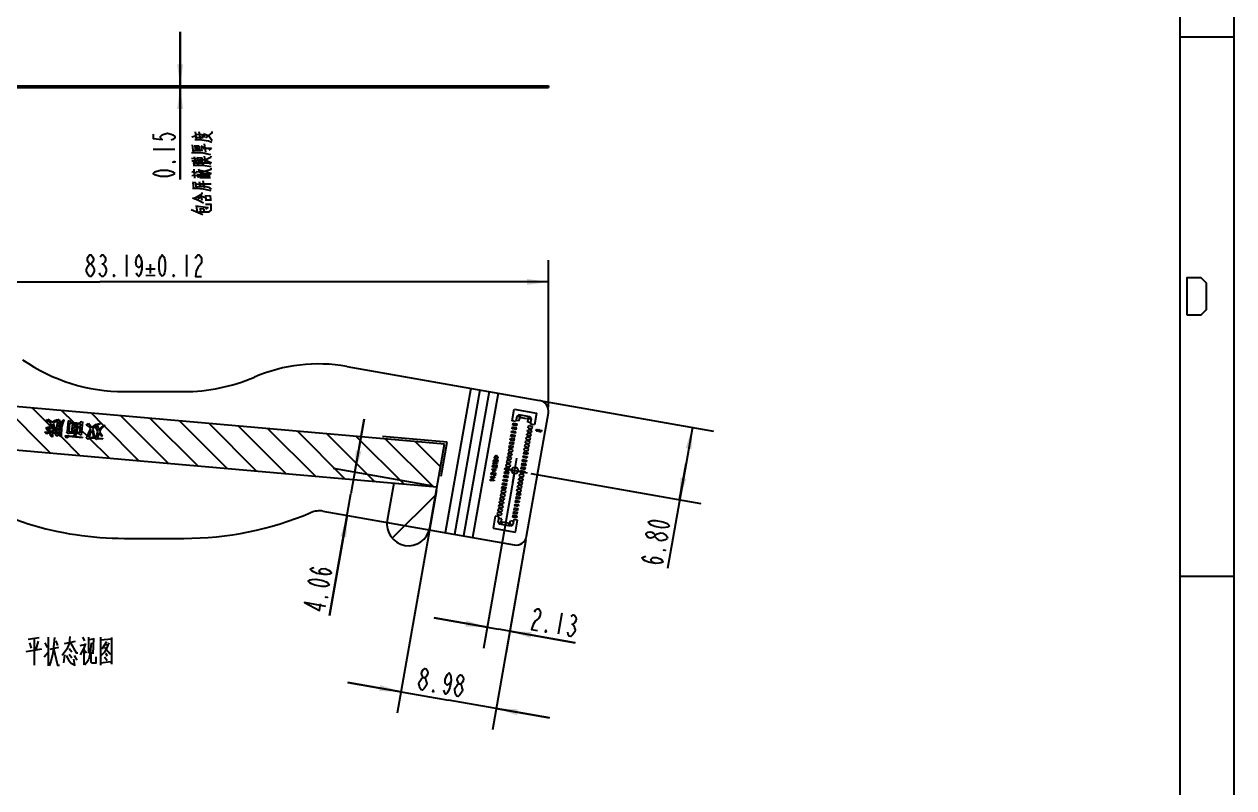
# Model space of a CAD drawing. Header units: millimetres. Extents: x 0 to 210, y 0 to 297.
# Drawn here: x 97.9 to 210, y 78.9 to 149.7 of the extents above; entities that cross this region are included whole.
import ezdxf

# ---------------------------------------------------------------- set-up
doc = ezdxf.new("R2010")
doc.units = ezdxf.units.MM
doc.header["$LTSCALE"] = 19.36
doc.layers.get('0').update_dxf_attribs({"linetype": 'CONTINUOUS'})
doc.layers.add('00_COSMETICS', color=7, linetype='CONTINUOUS')
doc.styles.get("Standard").update_dxf_attribs({"font": 'SIMPLEX.SHX', "width": 0.56})
doc.dimstyles.new('DIMSTYLE_2', dxfattribs={"dimtxt": 2, "dimasz": 2, "dimexe": 2, "dimexo": 0.35, "dimgap": 0.5, "dimtad": 1, "dimzin": 0, "dimdsep": 46, "dimtxsty": 'STANDARD', "dimblk": '_FILLED', "dimblk1": '_FILLED', "dimblk2": '_FILLED', "dimcen": 0.09, "dimazin": 0, "dimtp": 0.01, "dimtm": 0.01, "dimtfac": 1, "dimtofl": 0, "dimtmove": 0, "dimatfit": 3, "dimldrblk": '_FILLED', "dimfxl": 1, "dimtolj": 1, "dimtzin": 0, "dimarcsym": 0})
doc.dimstyles.new('DIMSTYLE_3', dxfattribs={"dimtxt": 2, "dimasz": 2, "dimexe": 2, "dimexo": 0.35, "dimgap": 0.5, "dimtad": 1, "dimzin": 0, "dimdsep": 46, "dimtxsty": 'STANDARD', "dimblk": '_FILLED', "dimblk1": '_FILLED', "dimblk2": '_FILLED', "dimcen": 0.09, "dimazin": 0, "dimtol": 1, "dimtp": 0.12, "dimtm": 0.12, "dimtfac": 1, "dimtofl": 0, "dimtmove": 0, "dimatfit": 3, "dimldrblk": '_FILLED', "dimfxl": 1, "dimtolj": 1, "dimtzin": 0, "dimarcsym": 0})

# ---------------------------------------------------------------- blocks, each defined once
blk = doc.blocks.new('_FILLED')
at = {"color": 0, "linetype": 'BYBLOCK'}
blk.add_solid([(0, 0), (-1, 0.14), (-1, -0.14)], dxfattribs=at)
blk = doc.blocks.new('*D1')
at = {"color": 2}
for p, q in [((112.34, 143.96), (112.34, 148.96)), ((112.34, 148.96), (112.34, 143.88)), ((107.53, 143.96), (114.34, 143.96)), ((107.53, 143.81), (114.34, 143.81)), ((112.34, 135.29), (112.34, 143.88)), ((112.34, 143.81), (112.34, 135.29))]:
    blk.add_line(p, q, dxfattribs=at)
at = {"color": 2, "xscale": 2, "yscale": 2, "zscale": 2}
for p, rotation in [((112.34, 143.96), 270), ((112.34, 143.81), 90)]:
    blk.add_blockref('_FILLED', p, dxfattribs=dict(at, rotation=rotation))
blk = doc.blocks.new('*D5')
at = {"color": 2}
for p, q in [((63.29, 120.59), (63.29, 127.79)), ((146.48, 114.17), (146.48, 127.79)), ((63.29, 125.79), (104.89, 125.79)), ((146.48, 125.79), (104.89, 125.79))]:
    blk.add_line(p, q, dxfattribs=at)
at = {"color": 2, "xscale": 2, "yscale": 2, "zscale": 2, "rotation": 180}
blk.add_blockref('_FILLED', (63.29, 125.79), dxfattribs=at)
at = {"color": 2, "xscale": 2, "yscale": 2, "zscale": 2}
blk.add_blockref('_FILLED', (146.48, 125.79), dxfattribs=at)
blk = doc.blocks.new('*D11')
at = {"color": 2}
for p, q in [((146, 114.74), (161.79, 111.96)), ((159.82, 112.31), (159.23, 108.96)), ((159.23, 108.96), (157.51, 99.22)), ((158.63, 105.61), (159.23, 108.96)), ((144.84, 108.04), (160.6, 105.26))]:
    blk.add_line(p, q, dxfattribs=at)
at = {"color": 2, "xscale": 2, "yscale": 2, "zscale": 2}
for p, rotation in [((159.82, 112.31), 80), ((158.63, 105.61), 260)]:
    blk.add_blockref('_FILLED', p, dxfattribs=dict(at, rotation=rotation))
blk = doc.blocks.new('*D12')
at = {"color": 2}
for p, q in [((143.3, 107.96), (140.45, 91.81)), ((144.39, 101.88), (142.55, 91.44)), ((140.8, 93.78), (135.88, 94.65)), ((135.88, 94.65), (141.85, 93.6)), ((148.95, 92.34), (141.85, 93.6)), ((142.9, 93.41), (148.95, 92.34))]:
    blk.add_line(p, q, dxfattribs=at)
at = {"color": 2, "xscale": 2, "yscale": 2, "zscale": 2}
for p, rotation in [((140.8, 93.78), 350), ((142.9, 93.41), 170)]:
    blk.add_blockref('_FILLED', p, dxfattribs=dict(at, rotation=rotation))
blk = doc.blocks.new('*D21')
at = {"color": 6}
for p, q in [((136.09, 106.45), (132.45, 85.83)), ((144.39, 101.88), (141.29, 84.28)), ((132.8, 87.8), (127.87, 88.67)), ((127.87, 88.67), (137.22, 87.02)), ((146.56, 85.38), (137.22, 87.02)), ((141.64, 86.25), (146.56, 85.38))]:
    blk.add_line(p, q, dxfattribs=at)
at = {"color": 6, "xscale": 2, "yscale": 2, "zscale": 2}
for p, rotation in [((132.8, 87.8), 350), ((141.64, 86.25), 170)]:
    blk.add_blockref('_FILLED', p, dxfattribs=dict(at, rotation=rotation))
blk = doc.blocks.new('*D23')
at = {"color": 6}
for p, q in [((129.4, 113.06), (128.17, 106.14)), ((128.53, 108.14), (129.4, 113.06)), ((135.8, 106.86), (126.56, 108.49)), ((126.19, 94.87), (128.17, 106.14)), ((127.82, 104.14), (126.19, 94.87))]:
    blk.add_line(p, q, dxfattribs=at)
at = {"color": 6, "xscale": 2, "yscale": 2, "zscale": 2}
for p, rotation in [((128.53, 108.14), 260), ((127.82, 104.14), 80)]:
    blk.add_blockref('_FILLED', p, dxfattribs=dict(at, rotation=rotation))

msp = doc.modelspace()

# ---------------------------------------------------------------- linework, layer by layer
at = {"color": 2}
for p, q in [((210, 297), (210, 0)), ((205, 148.5), (210, 148.5)), ((113.438, 139.237), (113.761, 139.317)), ((113.858, 138.997), (113.761, 139.691)), ((114.374, 139.424), (113.858, 139.451)), ((113.858, 139.184), (114.471, 139.184)), ((114.213, 139.024), (114.116, 139.691)), ((114.438, 139.184), (114.374, 139.451)), ((114.632, 139.131), (114.567, 139.477)), ((114.987, 139.317), (115.309, 138.891)), ((109.842, 138.091), (111.842, 138.091)), ((113.567, 137.797), (113.471, 138.491)), ((114.116, 138.357), (113.632, 138.384)), ((113.632, 137.957), (114.245, 137.957)), ((113.696, 138.384), (113.761, 137.957)), ((113.987, 137.957), (113.922, 138.277)), ((114.18, 137.957), (114.116, 138.384)), ((114.6, 138.171), (114.277, 138.384)), ((114.374, 137.904), (114.309, 138.357)), ((114.729, 137.824), (114.6, 138.571)), ((115.245, 138.197), (114.987, 138.011)), ((113.406, 137.264), (113.922, 137.211)), ((113.438, 137.024), (113.89, 137.024)), ((113.632, 136.624), (113.6, 136.811)), ((113.761, 136.891), (113.664, 137.371)), ((113.922, 137.317), (114.342, 137.291)), ((114.019, 136.971), (113.955, 137.317)), ((113.955, 136.971), (114.471, 136.971)), ((114.213, 136.971), (114.18, 137.211)), ((114.406, 136.971), (114.342, 137.317)), ((114.696, 136.837), (114.6, 137.451)), ((114.696, 137.131), (115.18, 137.344)), ((115.213, 137.344), (115.213, 137.451)), ((113.438, 136.011), (113.858, 135.904)), ((113.438, 135.664), (113.858, 135.691)), ((113.696, 135.397), (113.632, 136.251)), ((113.922, 135.771), (114.213, 135.691)), ((114.051, 136.624), (114.019, 136.757)), ((114.148, 135.984), (114.084, 136.224)), ((114.342, 135.477), (114.245, 135.824)), ((114.471, 136.624), (114.438, 136.757)), ((114.438, 135.691), (114.825, 135.744)), ((113.761, 134.971), (113.471, 134.997)), ((113.6, 134.491), (113.535, 134.971)), ((113.858, 134.491), (113.761, 135.024)), ((113.858, 135.637), (115.116, 135.637)), ((113.858, 134.891), (114.18, 134.837)), ((113.89, 134.597), (114.148, 134.677)), ((114.18, 135.557), (113.955, 135.451)), ((114.245, 134.517), (114.148, 135.077)), ((114.18, 135.477), (115.148, 135.477)), ((114.18, 134.891), (115.213, 134.891)), ((114.89, 135.531), (114.471, 135.557)), ((114.6, 134.464), (114.471, 135.157)), ((113.632, 133.531), (114.374, 133.957)), ((113.987, 133.504), (114.213, 133.637)), ((114.245, 133.771), (114.696, 133.611)), ((114.374, 133.344), (114.277, 133.744)), ((114.374, 133.957), (114.374, 134.064)), ((114.632, 133.797), (115.116, 133.771)), ((114.761, 133.397), (114.729, 133.797)), ((115.18, 133.397), (115.148, 133.797)), ((113.374, 132.491), (114.438, 132.037)), ((113.955, 132.251), (113.858, 132.837)), ((114.535, 132.544), (114.148, 132.571)), ((114.245, 132.277), (114.213, 132.544)), ((114.6, 132.277), (114.535, 132.571)), ((114.664, 133.397), (115.245, 133.397)), ((107.38, 128.292), (107.38, 126.292)), ((112.916, 128.292), (112.916, 126.292)), ((103.67, 126.792), (103.67, 126.958)), ((105.07, 127.458), (105.21, 127.458)), ((100.329, 109.929), (95.929, 114.33)), ((100.268, 112.479), (98.656, 114.091)), ((102.493, 112.743), (101.384, 113.852)), ((105.25, 112.475), (104.112, 113.614)), ((111.239, 108.975), (106.839, 113.375)), ((100.608, 112.139), (100.382, 112.365)), ((102.736, 112.5), (102.559, 112.677)), ((103.043, 112.193), (102.848, 112.388)), ((108.512, 109.213), (105.284, 112.441)), ((113.967, 108.736), (109.567, 113.136)), ((116.695, 108.497), (112.294, 112.898)), ((119.422, 108.259), (115.022, 112.659)), ((122.15, 108.02), (117.75, 112.42)), ((124.878, 107.782), (120.477, 112.182)), ((100.894, 111.853), (100.715, 112.032)), ((101.126, 111.622), (101.033, 111.714)), ((103.056, 109.691), (101.242, 111.506)), ((103.754, 111.482), (103.21, 112.026)), ((105.784, 109.452), (103.92, 111.317)), ((127.605, 107.543), (123.205, 111.943)), ((130.333, 107.304), (125.933, 111.705)), ((133.061, 107.066), (128.66, 111.466)), ((135.788, 106.827), (131.388, 111.227)), ((136.47, 108.634), (134.116, 110.989)), ((132, 102.022), (136.012, 106.033)), ((205, 98.5), (210, 98.5)), ((147.725, 95.098), (147.378, 93.128)), ((148.614, 94.095), (148.752, 94.07)), ((98.249, 92.672), (99.289, 92.817)), ((98.369, 92.333), (98.529, 91.849)), ((98.809, 92.72), (98.809, 90.253)), ((99.009, 91.753), (99.209, 92.478)), ((99.809, 92.333), (100.009, 91.898)), ((100.129, 90.204), (100.129, 92.866)), ((100.289, 91.753), (101.089, 91.946)), ((100.809, 92.527), (100.969, 92.091)), ((101.609, 92.285), (102.649, 92.478)), ((103.089, 92.091), (103.489, 92.188)), ((103.289, 92.866), (103.489, 92.527)), ((103.849, 92.866), (103.849, 91.366)), ((104.329, 92.672), (103.849, 92.624)), ((104.289, 91.317), (104.329, 92.769)), ((104.969, 92.866), (104.969, 90.253)), ((106.009, 92.672), (104.969, 92.575)), ((105.529, 92.43), (105.089, 91.753)), ((105.369, 92.14), (105.689, 92.188)), ((106.009, 90.349), (106.009, 92.817)), ((99.489, 91.753), (98.049, 91.511)), ((99.729, 91.027), (100.129, 91.511)), ((101.609, 91.22), (101.529, 90.495)), ((102.049, 91.801), (102.289, 91.511)), ((102.049, 91.269), (102.289, 90.93)), ((102.529, 91.172), (102.769, 90.736)), ((103.409, 91.849), (103.409, 90.301)), ((103.409, 91.704), (103.649, 91.414)), ((105.009, 91.172), (105.369, 91.511)), ((105.329, 91.027), (105.569, 90.688)), ((105.409, 91.366), (105.569, 91.124)), ((104.969, 90.495), (105.929, 90.591)), ((106.009, 90.446), (105.929, 90.591))]:
    msp.add_line(p, q, dxfattribs=at)
at = {"color": 7}
for p, q in [((205, 292), (205, 5)), ((63.294, 143.958), (146.485, 143.958)), ((63.294, 143.808), (146.485, 143.808)), ((146.485, 143.808), (146.485, 143.958)), ((127.789, 117.955), (145.658, 114.804)), ((107.178, 115.62), (112.678, 115.62)), ((144.455, 102.222), (146.47, 113.645)), ((125.574, 104.535), (143.297, 101.41)), ((107.178, 102.02), (112.678, 102.02))]:
    msp.add_line(p, q, dxfattribs=at)
at = {"color": 9}
for p, q in [((107.178, 143.958), (107.178, 143.808)), ((112.678, 143.958), (112.678, 143.808)), ((124.447, 143.958), (124.447, 143.808)), ((125.574, 143.958), (125.574, 143.808)), ((136.918, 143.958), (136.918, 143.808)), ((137.755, 143.958), (137.755, 143.808)), ((138.61, 143.958), (138.61, 143.808)), ((139.446, 143.958), (139.446, 143.808)), ((143.297, 143.958), (143.297, 143.808)), ((144.455, 143.958), (144.455, 143.808)), ((146.47, 143.958), (146.47, 143.808)), ((139.28, 115.929), (136.918, 102.535)), ((140.116, 115.781), (137.755, 102.388)), ((140.971, 115.63), (138.61, 102.237)), ((141.808, 115.483), (139.446, 102.089))]:
    msp.add_line(p, q, dxfattribs=at)
at = {"color": 4}
for p, q in [((136.843, 110.75), (74.354, 116.217)), ((74.354, 112.202), (136.146, 106.796)), ((99.926, 112.907), (99.932, 112.967)), ((100.044, 112.867), (99.926, 112.907)), ((99.929, 112.241), (99.961, 112.268)), ((99.953, 112.178), (99.929, 112.241)), ((99.932, 112.967), (100.057, 113.017)), ((100.006, 112.083), (99.953, 112.178)), ((99.961, 112.268), (99.997, 112.326)), ((99.997, 112.326), (100.057, 112.321)), ((100.249, 112.788), (100.044, 112.867)), ((100.057, 112.321), (100.054, 112.291)), ((100.054, 112.291), (100.161, 112.13)), ((100.057, 113.017), (100.092, 113.074)), ((100.092, 113.074), (100.434, 112.832)), ((100.136, 112.192), (100.142, 112.253)), ((100.281, 112.119), (100.136, 112.192)), ((100.142, 112.253), (100.177, 112.31)), ((100.161, 112.13), (100.328, 111.964)), ((100.177, 112.31), (100.285, 112.512)), ((100.391, 112.685), (100.249, 112.788)), ((100.36, 112.324), (100.281, 112.119)), ((100.285, 112.512), (100.391, 112.685)), ((100.504, 112.584), (100.36, 112.324)), ((100.434, 112.832), (100.489, 112.767)), ((100.489, 112.767), (100.715, 112.929)), ((100.578, 112.396), (100.504, 112.584)), ((100.514, 112.008), (100.617, 112.15)), ((100.702, 112.779), (100.572, 112.669)), ((100.572, 112.669), (100.668, 112.388)), ((100.617, 112.15), (100.578, 112.396)), ((100.797, 112.135), (100.593, 111.88)), ((100.668, 112.388), (100.682, 112.205)), ((100.682, 112.205), (100.906, 112.337)), ((101.054, 112.99), (100.702, 112.779)), ((100.715, 112.929), (100.873, 113.006)), ((100.931, 112.274), (100.797, 112.135)), ((100.873, 113.006), (101.056, 113.02)), ((100.878, 111.673), (100.931, 112.274)), ((100.906, 112.337), (100.936, 112.334)), ((100.936, 112.334), (100.981, 112.845)), ((100.981, 112.845), (101.051, 112.96)), ((101.051, 112.96), (101.147, 113.012)), ((101.086, 113.018), (101.054, 112.99)), ((101.056, 113.02), (101.086, 113.018)), ((101.06, 112.021), (101.083, 112.291)), ((101.083, 112.291), (101.234, 112.278)), ((101.128, 112.802), (101.089, 112.351)), ((101.089, 112.351), (101.239, 112.338)), ((101.338, 112.784), (101.128, 112.802)), ((101.147, 113.012), (101.169, 112.92)), ((101.169, 112.92), (101.223, 112.854)), ((101.234, 112.278), (101.21, 112.008)), ((101.223, 112.854), (101.311, 112.816)), ((101.239, 112.338), (101.293, 112.606)), ((101.293, 112.606), (101.374, 112.841)), ((101.311, 112.816), (101.338, 112.784)), ((101.359, 112.328), (101.313, 111.454)), ((101.453, 112.713), (101.359, 112.328)), ((101.374, 112.841), (101.54, 113.008)), ((101.567, 112.976), (101.453, 112.713)), ((101.54, 113.008), (101.57, 113.006)), ((101.57, 113.006), (101.567, 112.976)), ((101.898, 111.917), (101.985, 112.909)), ((101.985, 112.909), (102.108, 112.928)), ((102.046, 111.874), (102.12, 112.715)), ((102.108, 112.928), (102.135, 112.896)), ((102.12, 112.715), (102.36, 112.694)), ((102.135, 112.896), (102.125, 112.775)), ((102.125, 112.775), (103.086, 112.691)), ((102.36, 112.694), (102.286, 111.853)), ((102.463, 112.14), (102.481, 112.351)), ((102.703, 112.119), (102.463, 112.14)), ((102.481, 112.351), (102.722, 112.33)), ((102.489, 112.441), (102.51, 112.681)), ((102.729, 112.42), (102.489, 112.441)), ((102.51, 112.681), (102.75, 112.66)), ((102.722, 112.33), (102.703, 112.119)), ((102.75, 112.66), (102.729, 112.42)), ((102.797, 111.808), (102.871, 112.65)), ((102.871, 112.65), (103.081, 112.631)), ((103.081, 112.631), (103.007, 111.79)), ((103.086, 112.691), (103.097, 112.811)), ((103.097, 112.811), (103.252, 112.858)), ((103.28, 112.826), (103.172, 111.594)), ((103.252, 112.858), (103.28, 112.826)), ((103.649, 112.551), (103.652, 112.581)), ((103.792, 112.448), (103.649, 112.551)), ((103.652, 112.581), (103.745, 112.603)), ((103.745, 112.603), (103.807, 112.628)), ((103.961, 112.312), (103.792, 112.448)), ((103.807, 112.628), (103.843, 112.686)), ((103.843, 112.686), (104.142, 112.296)), ((104.071, 112.181), (103.961, 112.312)), ((103.965, 112.009), (104.071, 112.181)), ((104.142, 112.296), (104.528, 112.565)), ((104.385, 112.305), (104.219, 112.138)), ((104.219, 112.138), (104.318, 111.887)), ((104.581, 112.47), (104.385, 112.305)), ((104.528, 112.565), (104.869, 112.656)), ((104.562, 112.259), (104.57, 112.35)), ((104.584, 112.167), (104.562, 112.259)), ((104.57, 112.35), (104.638, 112.434)), ((104.894, 112.594), (104.581, 112.47)), ((104.713, 111.913), (104.584, 112.167)), ((104.638, 112.434), (104.698, 112.429)), ((104.698, 112.429), (104.723, 112.366)), ((104.723, 112.366), (104.767, 112.181)), ((104.767, 112.181), (104.814, 112.025)), ((104.814, 112.025), (105.018, 112.28)), ((104.869, 112.656), (104.897, 112.624)), ((104.897, 112.624), (104.894, 112.594)), ((105.108, 112.272), (104.937, 112.045)), ((105.018, 112.28), (105.312, 112.527)), ((105.34, 112.494), (105.108, 112.272)), ((105.312, 112.527), (105.342, 112.524)), ((105.342, 112.524), (105.34, 112.494)), ((99.804, 111.858), (99.837, 111.886)), ((99.969, 111.662), (99.804, 111.858)), ((99.837, 111.886), (100.828, 111.799)), ((100.069, 111.775), (99.969, 111.662)), ((100.148, 111.98), (100.006, 112.083)), ((100.37, 111.748), (100.069, 111.775)), ((100.353, 111.901), (100.148, 111.98)), ((100.269, 111.636), (100.302, 111.663)), ((100.321, 111.541), (100.269, 111.636)), ((100.302, 111.663), (100.37, 111.748)), ((100.376, 111.475), (100.321, 111.541)), ((100.328, 111.964), (100.386, 111.928)), ((100.383, 111.898), (100.353, 111.901)), ((100.494, 111.435), (100.376, 111.475)), ((100.386, 111.928), (100.383, 111.898)), ((100.43, 111.743), (100.457, 111.71)), ((100.851, 111.706), (100.43, 111.743)), ((100.448, 111.953), (100.451, 111.983)), ((100.563, 111.883), (100.448, 111.953)), ((100.451, 111.983), (100.514, 112.008)), ((100.457, 111.71), (100.502, 111.525)), ((100.524, 111.432), (100.494, 111.435)), ((100.502, 111.525), (100.526, 111.462)), ((100.526, 111.462), (100.524, 111.432)), ((100.593, 111.88), (100.563, 111.883)), ((100.81, 111.589), (100.813, 111.619)), ((100.922, 111.488), (100.81, 111.589)), ((100.813, 111.619), (100.878, 111.673)), ((100.828, 111.799), (100.851, 111.706)), ((100.952, 111.485), (100.922, 111.488)), ((101.02, 111.57), (100.952, 111.485)), ((101.171, 111.557), (101.02, 111.57)), ((101.026, 111.63), (101.052, 111.931)), ((101.176, 111.617), (101.026, 111.63)), ((101.052, 111.931), (101.202, 111.918)), ((101.21, 112.008), (101.06, 112.021)), ((101.313, 111.454), (101.171, 111.557)), ((101.202, 111.918), (101.176, 111.617)), ((101.818, 111.349), (101.684, 111.542)), ((101.684, 111.542), (102.435, 111.477)), ((101.848, 111.346), (101.818, 111.349)), ((101.83, 111.832), (101.833, 111.862)), ((101.97, 111.699), (101.83, 111.832)), ((101.833, 111.862), (101.898, 111.917)), ((101.979, 111.456), (101.848, 111.346)), ((102, 111.696), (101.97, 111.699)), ((103.301, 111.34), (101.979, 111.456)), ((102.068, 111.781), (102, 111.696)), ((102.286, 111.853), (102.046, 111.874)), ((102.609, 111.734), (102.068, 111.781)), ((102.435, 111.477), (102.609, 111.734)), ((102.437, 111.84), (102.455, 112.05)), ((102.677, 111.819), (102.437, 111.84)), ((102.455, 112.05), (102.695, 112.029)), ((102.699, 111.726), (102.615, 111.461)), ((102.615, 111.461), (103.246, 111.406)), ((102.695, 112.029), (102.677, 111.819)), ((102.969, 111.702), (102.699, 111.726)), ((103.007, 111.79), (102.797, 111.808)), ((103.172, 111.594), (102.969, 111.702)), ((103.246, 111.406), (103.301, 111.34)), ((103.664, 111.339), (103.667, 111.369)), ((103.804, 111.206), (103.664, 111.339)), ((103.667, 111.369), (103.732, 111.424)), ((103.732, 111.424), (103.851, 111.746)), ((103.834, 111.203), (103.804, 111.206)), ((103.905, 111.318), (103.834, 111.203)), ((103.851, 111.746), (103.965, 112.009)), ((104.445, 111.271), (103.905, 111.318)), ((103.91, 111.378), (103.994, 111.643)), ((104.3, 111.344), (103.91, 111.378)), ((103.994, 111.643), (104.072, 111.848)), ((104.072, 111.848), (104.148, 112.023)), ((104.148, 112.023), (104.247, 111.772)), ((104.247, 111.772), (104.286, 111.527)), ((104.286, 111.527), (104.3, 111.344)), ((104.318, 111.887), (104.354, 111.612)), ((104.354, 111.612), (104.36, 111.339)), ((104.36, 111.339), (104.421, 111.333)), ((104.421, 111.333), (104.445, 111.271)), ((104.448, 111.301), (104.451, 111.331)), ((104.558, 111.17), (104.448, 111.301)), ((104.451, 111.331), (104.513, 111.355)), ((104.513, 111.355), (104.635, 111.708)), ((104.588, 111.167), (104.558, 111.17)), ((104.656, 111.252), (104.588, 111.167)), ((104.635, 111.708), (104.713, 111.913)), ((105.166, 111.207), (104.656, 111.252)), ((104.823, 111.782), (104.661, 111.312)), ((104.661, 111.312), (105.142, 111.27)), ((105.067, 111.458), (104.823, 111.782)), ((104.937, 112.045), (104.864, 111.9)), ((104.864, 111.9), (105.023, 111.644)), ((105.023, 111.644), (105.1, 111.486)), ((105.097, 111.456), (105.067, 111.458)), ((105.1, 111.486), (105.097, 111.456)), ((105.142, 111.27), (105.166, 111.207)), ((137.078, 110.93), (131.101, 111.453)), ((135.475, 102.991), (136.843, 110.75)), ((136.523, 107.779), (137.078, 110.93)), ((132.146, 107.146), (131.536, 103.686))]:
    msp.add_line(p, q, dxfattribs=at)
at = {"color": 2}
for points in [[(109.842, 139.491), (109.842, 139.071), (110.675, 139.001), (110.508, 139.141), (110.508, 139.281), (110.675, 139.421), (110.842, 139.491), (111.175, 139.561), (111.508, 139.491), (111.675, 139.421), (111.842, 139.281), (111.842, 139.141), (111.675, 139.001), (111.508, 138.931)], [(114.987, 139.317), (114.793, 139.397), (114.503, 139.504)], [(114.729, 139.131), (115.309, 139.611), (115.309, 139.717)], [(113.696, 138.997), (114.342, 138.971), (114.955, 138.864), (115.277, 138.731)], [(114.471, 138.144), (114.664, 138.197), (115.245, 138.197)], [(111.842, 136.971), (111.842, 136.901), (111.675, 136.901), (111.842, 136.971)], [(113.406, 137.797), (114.438, 137.744), (115.148, 137.611)], [(113.535, 136.811), (115.18, 136.811), (115.051, 136.677)], [(114.374, 137.131), (114.632, 137.104), (115.245, 136.811)], [(111.842, 135.851), (111.675, 135.711), (111.508, 135.641), (111.175, 135.571), (110.508, 135.571), (110.175, 135.641), (110.008, 135.711), (109.842, 135.851), (110.008, 135.991), (110.175, 136.061), (110.508, 136.131), (111.175, 136.131), (111.508, 136.061), (111.675, 135.991), (111.842, 135.851)], [(113.535, 136.624), (114.438, 136.624), (115.213, 136.491)], [(113.825, 136.011), (114.148, 135.984), (114.535, 135.877)], [(114.116, 136.144), (114.632, 136.037), (115.245, 135.851)], [(114.18, 135.824), (115.148, 135.797), (115.051, 135.717)], [(114.309, 135.957), (115.213, 136.251), (115.213, 136.331)], [(114.213, 134.677), (114.6, 134.651), (114.955, 134.571), (115.213, 134.384)], [(113.471, 134.491), (113.858, 134.491), (114.471, 134.411), (115.18, 134.251)], [(113.471, 133.584), (113.987, 133.397), (114.503, 133.131)], [(113.793, 132.837), (114.922, 132.677), (114.696, 132.544)], [(114.084, 132.277), (115.019, 132.277), (115.213, 132.437), (115.213, 132.971), (114.696, 132.971)], [(103.95, 127.458), (103.81, 127.625), (103.74, 127.792), (103.74, 127.958), (103.81, 128.125), (103.95, 128.292), (104.09, 128.292), (104.23, 128.125), (104.3, 127.958), (104.3, 127.792), (104.23, 127.625), (104.09, 127.458)], [(104.93, 128.125), (105.07, 128.292), (105.21, 128.292), (105.35, 128.125), (105.42, 127.958), (105.42, 127.792), (105.35, 127.625), (105.21, 127.458), (105.35, 127.292)], [(108.78, 127.625), (108.71, 127.292), (108.5, 127.125), (108.29, 127.292), (108.22, 127.625), (108.29, 127.958), (108.36, 128.125), (108.5, 128.292), (108.64, 128.125), (108.71, 127.958), (108.78, 127.625), (108.78, 126.958), (108.71, 126.625), (108.64, 126.458), (108.5, 126.292), (108.36, 126.458), (108.29, 126.625)], [(110.676, 126.292), (110.536, 126.458), (110.466, 126.625), (110.396, 126.958), (110.396, 127.625), (110.466, 127.958), (110.536, 128.125), (110.676, 128.292), (110.816, 128.125), (110.886, 127.958), (110.956, 127.625), (110.956, 126.958), (110.886, 126.625), (110.816, 126.458), (110.676, 126.292)], [(113.756, 127.958), (113.826, 128.125), (113.966, 128.292), (114.106, 128.292), (114.246, 128.125), (114.316, 127.958), (114.316, 127.625), (114.246, 127.458), (113.966, 127.125)], [(103.67, 126.958), (103.81, 127.292), (103.95, 127.458), (104.09, 127.458), (104.23, 127.292)], [(103.95, 126.292), (103.81, 126.458), (103.67, 126.792)], [(104.37, 126.792), (104.23, 126.458), (104.09, 126.292), (103.95, 126.292)], [(104.23, 127.292), (104.37, 126.958), (104.37, 126.792)], [(105.49, 126.792), (105.35, 126.458), (105.21, 126.292), (105.07, 126.292), (104.93, 126.458), (104.86, 126.625)], [(105.35, 127.292), (105.49, 126.958), (105.49, 126.792)], [(113.966, 127.125), (113.826, 126.792), (113.756, 126.292), (114.316, 126.292)], [(106.26, 126.292), (106.19, 126.292), (106.19, 126.458), (106.26, 126.292)], [(111.796, 126.292), (111.726, 126.292), (111.726, 126.458), (111.796, 126.292)], [(205.679, 122.695), (205.679, 126.195), (206.929, 126.195), (207.429, 125.695), (207.429, 123.195), (206.929, 122.695), (205.679, 122.695)], [(157.696, 103.165), (157.507, 103.056), (157.331, 103.016), (156.991, 103.005), (156.334, 103.121), (156.018, 103.248), (155.866, 103.346), (155.726, 103.513), (155.915, 103.622), (156.091, 103.662), (156.431, 103.673), (157.088, 103.557), (157.404, 103.43), (157.556, 103.332), (157.696, 103.165)], [(156.34, 102.196), (156.152, 102.087), (155.975, 102.047), (155.811, 102.076), (155.659, 102.174), (155.519, 102.341), (155.544, 102.479), (155.732, 102.588), (155.908, 102.628), (156.073, 102.599), (156.225, 102.501), (156.364, 102.334)], [(156.48, 102.029), (156.34, 102.196), (156.364, 102.334), (156.553, 102.443)], [(156.948, 101.804), (156.784, 101.833), (156.48, 102.029)], [(156.553, 102.443), (156.905, 102.523), (157.07, 102.494), (157.374, 102.298)], [(157.374, 102.298), (157.513, 102.131), (157.489, 101.993)], [(157.489, 101.993), (157.301, 101.884), (156.948, 101.804)], [(157.307, 100.959), (157.295, 100.89), (157.13, 100.919), (157.307, 100.959)], [(156.407, 99.696), (156.091, 99.823), (155.963, 100.059), (156.164, 100.237), (156.504, 100.248), (156.82, 100.121), (156.972, 100.023), (157.112, 99.856), (156.924, 99.747), (156.747, 99.707), (156.407, 99.696), (155.751, 99.812), (155.434, 99.939), (155.282, 100.037), (155.143, 100.204), (155.331, 100.313), (155.507, 100.353)], [(145.185, 95.207), (145.283, 95.359), (145.45, 95.499), (145.588, 95.475), (145.697, 95.286), (145.737, 95.11), (145.679, 94.782), (145.581, 94.63), (145.247, 94.35)], [(145.247, 94.35), (145.052, 94.046), (144.896, 93.566), (145.447, 93.468)], [(148.592, 94.776), (148.759, 94.915), (148.897, 94.891), (149.006, 94.703), (149.046, 94.526), (149.017, 94.362), (148.919, 94.21), (148.752, 94.07), (148.861, 93.882), (148.901, 93.706), (148.941, 93.529), (148.912, 93.365)], [(146.275, 93.323), (146.206, 93.335), (146.235, 93.499), (146.275, 93.323)], [(148.912, 93.365), (148.716, 93.061), (148.55, 92.921), (148.412, 92.946), (148.303, 93.134), (148.263, 93.311)], [(100.689, 92.817), (100.529, 91.366), (100.369, 90.591), (100.209, 90.204)], [(102.129, 92.914), (102.049, 92.285), (101.849, 91.753), (101.409, 91.172)], [(102.169, 92.333), (102.689, 91.414), (102.849, 91.414)], [(103.569, 92.285), (103.409, 91.849), (103.089, 91.22)], [(104.089, 92.333), (104.009, 91.414), (103.889, 90.833)], [(105.329, 91.946), (105.849, 91.317), (105.969, 91.366)], [(105.369, 91.511), (105.529, 91.753), (105.769, 92.333)], [(100.609, 91.849), (100.969, 90.253), (101.169, 90.253)], [(101.769, 91.172), (102.009, 90.688), (102.249, 90.446), (102.569, 90.253), (102.489, 90.833)], [(103.489, 90.301), (103.689, 90.543), (103.889, 90.833)], [(104.529, 91.027), (104.529, 90.446), (104.209, 90.446), (104.089, 90.543), (104.089, 91.511)]]:
    msp.add_lwpolyline(points, dxfattribs=at)
at = {"color": 6}
for points in [[(125.67, 98.658), (125.354, 98.785), (125.227, 99.021), (125.427, 99.199), (125.768, 99.21), (126.084, 99.083), (126.236, 98.985), (126.376, 98.818), (126.187, 98.709), (126.011, 98.669), (125.67, 98.658), (125.014, 98.774), (124.698, 98.901), (124.546, 98.999), (124.406, 99.166), (124.594, 99.275), (124.771, 99.315)], [(126.181, 97.715), (125.993, 97.606), (125.816, 97.566), (125.476, 97.555), (124.819, 97.671), (124.503, 97.798), (124.351, 97.896), (124.212, 98.063), (124.4, 98.172), (124.576, 98.212), (124.917, 98.223), (125.573, 98.107), (125.889, 97.98), (126.041, 97.882), (126.181, 97.715)], [(125.987, 96.612), (125.975, 96.543), (125.81, 96.572), (125.987, 96.612)], [(125.829, 95.716), (123.859, 96.064), (125.251, 95.32), (125.361, 95.941)], [(134.868, 89.131), (134.759, 89.32), (134.719, 89.496), (134.748, 89.66), (134.846, 89.812), (135.013, 89.952), (135.15, 89.928), (135.259, 89.739), (135.299, 89.563), (135.27, 89.399), (135.173, 89.247), (135.006, 89.107)], [(134.665, 87.982), (134.556, 88.171), (134.516, 88.347), (134.476, 88.523), (134.505, 88.688), (134.701, 88.992)], [(134.701, 88.992), (134.868, 89.131), (135.006, 89.107), (135.115, 88.919), (135.155, 88.742), (135.195, 88.566), (135.166, 88.402)], [(137.447, 88.846), (137.321, 88.53), (137.085, 88.402), (136.907, 88.603), (136.896, 88.943), (137.023, 89.259), (137.121, 89.411), (137.287, 89.551), (137.396, 89.362), (137.436, 89.186), (137.447, 88.846), (137.332, 88.189), (137.205, 87.873), (137.107, 87.721), (136.94, 87.581), (136.831, 87.77), (136.791, 87.946)], [(138.177, 88.548), (138.068, 88.736), (138.028, 88.913), (138.057, 89.077), (138.155, 89.229), (138.321, 89.369), (138.459, 89.344), (138.568, 89.156), (138.608, 88.98), (138.579, 88.815), (138.481, 88.663), (138.315, 88.524)], [(135.166, 88.402), (134.97, 88.098), (134.803, 87.958), (134.665, 87.982)], [(135.837, 87.776), (135.768, 87.788), (135.797, 87.952), (135.837, 87.776)], [(137.974, 87.399), (137.865, 87.587), (137.825, 87.764), (137.785, 87.94), (137.814, 88.104), (138.01, 88.408)], [(138.279, 87.514), (138.112, 87.375), (137.974, 87.399)], [(138.01, 88.408), (138.177, 88.548), (138.315, 88.524), (138.424, 88.335), (138.464, 88.159), (138.504, 87.983), (138.475, 87.818), (138.279, 87.514)]]:
    msp.add_lwpolyline(points, dxfattribs=at)
at = {"color": 7}
for centre, radius, start, end in [((107.178, 132.22), 16.6, 235.36868, 270), ((125.167, 103.084), 15.1, 80, 113.20171), ((112.678, 132.22), 16.6, 270, 293.20171), ((145.485, 113.819), 1, 350, 80), ((107.178, 132.22), 30.2, 235.64703, 270), ((112.678, 132.22), 30.2, 270, 292.93552), ((125.227, 102.566), 2, 80, 112.93552), ((143.471, 102.395), 1, 260, 350)]:
    msp.add_arc(centre, radius, start, end, dxfattribs=at)
at = {"color": 4}
msp.add_arc((133.506, 103.338), 2, 170, 350, dxfattribs=at)
at = {"color": 2}
for points in [[(109.663, 127.068), (110.041, 127.068), (109.131, 126.905)], [(109.499, 127.068), (109.663, 127.068), (109.131, 126.905)], [(109.499, 127.068), (109.131, 126.905), (109.131, 127.068)], [(109.499, 126.905), (109.131, 126.905), (110.041, 127.068)], [(109.663, 127.446), (109.499, 127.068), (109.499, 127.446)], [(109.499, 127.068), (109.663, 127.446), (109.663, 127.068)], [(109.663, 126.905), (109.499, 126.905), (110.041, 127.068)], [(109.663, 126.905), (109.499, 126.537), (109.499, 126.905)], [(109.499, 126.537), (109.663, 126.905), (109.663, 126.537)], [(109.663, 126.905), (110.041, 127.068), (110.041, 126.905)], [(110.041, 126.445), (109.131, 126.292), (109.131, 126.445)], [(109.131, 126.292), (110.041, 126.445), (110.041, 126.292)]]:
    msp.add_solid(points, dxfattribs=at)
at = {"layer": '00_COSMETICS', "color": 2}
for p, q in [((143.104, 112.898), (143.298, 114.001)), ((143.298, 114.001), (145.367, 113.637)), ((143.55, 113.328), (143.463, 112.835)), ((143.741, 113.456), (143.55, 113.328)), ((143.757, 113.291), (143.55, 113.328)), ((144.765, 113.276), (143.741, 113.456)), ((143.814, 113.21), (143.757, 113.291)), ((143.876, 113.301), (143.898, 113.429)), ((143.957, 113.185), (143.876, 113.301)), ((144.607, 113.304), (144.585, 113.176)), ((144.899, 113.09), (144.765, 113.276)), ((145.367, 113.637), (145.172, 112.534)), ((143.463, 112.835), (143.104, 112.898)), ((143.127, 112.163), (143.158, 112.341)), ((143.491, 112.099), (143.127, 112.163)), ((143.158, 112.341), (143.522, 112.276)), ((143.187, 112.508), (143.219, 112.685)), ((143.552, 112.444), (143.187, 112.508)), ((143.219, 112.685), (143.583, 112.621)), ((143.489, 112.983), (143.765, 112.934)), ((143.491, 112.099), (143.522, 112.276)), ((143.552, 112.444), (143.583, 112.621)), ((143.765, 112.934), (143.814, 113.21)), ((144.469, 113.094), (143.957, 113.185)), ((144.585, 113.176), (144.469, 113.094)), ((144.563, 112.794), (144.612, 113.069)), ((144.839, 112.745), (144.563, 112.794)), ((144.596, 112.26), (144.627, 112.437)), ((144.596, 112.26), (144.96, 112.195)), ((144.612, 113.069), (144.693, 113.126)), ((144.991, 112.373), (144.627, 112.437)), ((144.693, 113.126), (144.899, 113.09)), ((144.813, 112.597), (144.899, 113.09)), ((145.172, 112.534), (144.813, 112.597)), ((144.96, 112.195), (144.991, 112.373)), ((145.354, 111.96), (145.385, 112.134)), ((145.407, 112.131), (145.381, 111.986)), ((145.385, 112.134), (145.407, 112.131)), ((145.427, 111.947), (145.458, 112.122)), ((145.458, 112.122), (145.49, 112.116)), ((145.49, 112.116), (145.554, 111.948)), ((142.944, 111.129), (142.976, 111.307)), ((143.309, 111.065), (142.944, 111.129)), ((142.976, 111.307), (143.34, 111.242)), ((143.005, 111.474), (143.036, 111.651)), ((143.369, 111.41), (143.005, 111.474)), ((143.036, 111.651), (143.401, 111.587)), ((143.066, 111.819), (143.097, 111.996)), ((143.43, 111.754), (143.066, 111.819)), ((143.097, 111.996), (143.462, 111.932)), ((143.309, 111.065), (143.34, 111.242)), ((143.369, 111.41), (143.401, 111.587)), ((143.43, 111.754), (143.462, 111.932)), ((144.353, 110.881), (144.384, 111.058)), ((144.748, 110.994), (144.384, 111.058)), ((144.413, 111.226), (144.445, 111.403)), ((144.413, 111.226), (144.778, 111.161)), ((144.809, 111.339), (144.445, 111.403)), ((144.474, 111.57), (144.505, 111.748)), ((144.474, 111.57), (144.839, 111.506)), ((144.87, 111.683), (144.505, 111.748)), ((144.535, 111.915), (144.566, 112.092)), ((144.535, 111.915), (144.899, 111.851)), ((144.931, 112.028), (144.566, 112.092)), ((144.717, 110.817), (144.748, 110.994)), ((144.778, 111.161), (144.809, 111.339)), ((144.839, 111.506), (144.87, 111.683)), ((144.899, 111.851), (144.931, 112.028)), ((145.376, 111.956), (145.354, 111.96)), ((145.402, 111.978), (145.376, 111.956)), ((145.381, 111.986), (145.408, 112.008)), ((145.408, 112.008), (145.402, 111.978)), ((145.449, 111.943), (145.427, 111.947)), ((145.475, 112.092), (145.449, 111.943)), ((145.54, 111.927), (145.475, 112.092)), ((145.572, 111.921), (145.54, 111.927)), ((145.554, 111.948), (145.581, 112.1)), ((145.603, 112.096), (145.572, 111.921)), ((145.581, 112.1), (145.603, 112.096)), ((145.601, 111.916), (145.632, 112.091)), ((145.623, 111.912), (145.601, 111.916)), ((145.654, 112.087), (145.623, 111.912)), ((145.632, 112.091), (145.654, 112.087)), ((145.66, 111.948), (145.662, 111.963)), ((145.661, 111.936), (145.66, 111.948)), ((145.669, 111.92), (145.661, 111.936)), ((145.662, 111.963), (145.668, 111.973)), ((145.668, 111.973), (145.681, 111.986)), ((145.682, 111.906), (145.669, 111.92)), ((145.681, 111.986), (145.698, 111.995)), ((145.683, 111.955), (145.681, 111.944)), ((145.681, 111.944), (145.683, 111.933)), ((145.7, 111.899), (145.682, 111.906)), ((145.689, 111.966), (145.683, 111.955)), ((145.683, 111.933), (145.689, 111.924)), ((145.697, 111.972), (145.689, 111.966)), ((145.689, 111.924), (145.699, 111.918)), ((145.709, 111.974), (145.697, 111.972)), ((145.698, 111.995), (145.717, 111.995)), ((145.699, 111.918), (145.768, 111.906)), ((145.787, 111.884), (145.7, 111.899)), ((145.778, 111.962), (145.709, 111.974)), ((145.717, 111.995), (145.782, 111.984)), ((145.768, 111.906), (145.778, 111.962)), ((145.782, 111.984), (145.796, 112.062)), ((145.818, 112.058), (145.787, 111.884)), ((145.796, 112.062), (145.818, 112.058)), ((142.732, 109.928), (142.701, 109.751)), ((143.097, 109.864), (142.732, 109.928)), ((142.793, 110.273), (142.762, 110.095)), ((142.762, 110.095), (143.126, 110.031)), ((143.158, 110.208), (142.793, 110.273)), ((142.823, 110.44), (142.854, 110.617)), ((143.187, 110.376), (142.823, 110.44)), ((142.854, 110.617), (143.218, 110.553)), ((142.884, 110.785), (142.915, 110.962)), ((143.248, 110.72), (142.884, 110.785)), ((142.915, 110.962), (143.279, 110.898)), ((143.158, 110.208), (143.126, 110.031)), ((143.187, 110.376), (143.218, 110.553)), ((143.248, 110.72), (143.279, 110.898)), ((144.202, 110.024), (144.17, 109.847)), ((144.202, 110.024), (144.566, 109.96)), ((144.231, 110.192), (144.262, 110.369)), ((144.231, 110.192), (144.595, 110.127)), ((144.627, 110.305), (144.262, 110.369)), ((144.292, 110.536), (144.323, 110.714)), ((144.292, 110.536), (144.656, 110.472)), ((144.687, 110.649), (144.323, 110.714)), ((144.353, 110.881), (144.717, 110.817)), ((144.566, 109.96), (144.535, 109.783)), ((144.595, 110.127), (144.627, 110.305)), ((144.656, 110.472), (144.687, 110.649)), ((141.311, 108.747), (141.327, 108.791)), ((141.327, 108.791), (141.347, 108.819)), ((141.347, 108.819), (141.384, 108.844)), ((141.363, 108.769), (141.348, 108.733)), ((141.35, 108.967), (141.358, 109.013)), ((141.396, 108.912), (141.35, 108.967)), ((141.358, 109.013), (141.722, 108.949)), ((141.382, 108.789), (141.363, 108.769)), ((141.408, 108.8), (141.382, 108.789)), ((141.384, 108.844), (141.416, 108.846)), ((141.39, 109.148), (141.391, 109.203)), ((141.4, 109.115), (141.39, 109.148)), ((141.391, 109.203), (141.396, 109.233)), ((141.396, 109.233), (141.412, 109.277)), ((141.458, 108.901), (141.396, 108.912)), ((141.425, 109.079), (141.4, 109.115)), ((141.424, 108.798), (141.408, 108.8)), ((141.412, 109.277), (141.433, 109.305)), ((141.714, 108.903), (141.412, 108.956)), ((141.412, 108.956), (141.458, 108.901)), ((141.416, 108.846), (141.432, 108.843)), ((141.452, 108.777), (141.424, 108.798)), ((141.455, 109.066), (141.425, 109.079)), ((141.434, 109.218), (141.429, 109.188)), ((141.429, 109.188), (141.43, 109.149)), ((141.43, 109.149), (141.441, 109.123)), ((141.432, 108.843), (141.461, 108.83)), ((141.433, 109.305), (141.469, 109.33)), ((141.448, 109.255), (141.434, 109.218)), ((141.441, 109.123), (141.462, 109.104)), ((141.468, 109.275), (141.448, 109.255)), ((141.467, 109.588), (141.451, 109.544)), ((141.451, 109.544), (141.451, 109.497)), ((141.451, 109.497), (141.468, 109.455)), ((141.608, 108.53), (141.452, 108.777)), ((141.462, 109.104), (141.455, 109.066)), ((141.461, 108.83), (141.482, 108.811)), ((141.497, 109.622), (141.467, 109.588)), ((141.468, 109.455), (141.487, 109.428)), ((141.494, 109.286), (141.468, 109.275)), ((141.469, 109.33), (141.502, 109.332)), ((141.482, 108.811), (141.619, 108.591)), ((141.487, 109.428), (141.515, 109.408)), ((141.505, 109.574), (141.49, 109.537)), ((141.49, 109.537), (141.491, 109.498)), ((141.491, 109.498), (141.503, 109.472)), ((141.509, 109.283), (141.494, 109.286)), ((141.524, 109.641), (141.497, 109.622)), ((141.502, 109.332), (141.517, 109.329)), ((141.503, 109.472), (141.544, 109.434)), ((141.524, 109.594), (141.505, 109.574)), ((141.538, 109.263), (141.509, 109.283)), ((141.515, 109.408), (141.537, 109.396)), ((141.517, 109.329), (141.547, 109.316)), ((141.558, 109.651), (141.524, 109.641)), ((141.576, 109.616), (141.524, 109.594)), ((141.537, 109.396), (141.575, 109.382)), ((141.694, 109.016), (141.538, 109.263)), ((141.544, 109.434), (141.589, 109.418)), ((141.547, 109.316), (141.568, 109.297)), ((141.583, 109.654), (141.558, 109.651)), ((141.568, 109.297), (141.705, 109.077)), ((141.575, 109.382), (141.644, 109.369)), ((141.624, 109.615), (141.576, 109.616)), ((141.623, 109.655), (141.583, 109.654)), ((141.589, 109.418), (141.643, 109.409)), ((141.619, 108.591), (141.657, 108.804)), ((141.693, 109.643), (141.623, 109.655)), ((141.678, 109.606), (141.624, 109.615)), ((141.643, 109.409), (141.691, 109.408)), ((141.644, 109.369), (141.684, 109.37)), ((141.695, 108.797), (141.647, 108.523)), ((141.657, 108.804), (141.695, 108.797)), ((141.723, 109.59), (141.678, 109.606)), ((141.684, 109.37), (141.709, 109.373)), ((141.691, 109.408), (141.743, 109.43)), ((141.73, 109.628), (141.693, 109.643)), ((141.733, 109.009), (141.694, 109.016)), ((141.705, 109.077), (141.742, 109.289)), ((141.709, 109.373), (141.743, 109.383)), ((141.722, 108.949), (141.714, 108.903)), ((141.764, 109.552), (141.723, 109.59)), ((141.752, 109.616), (141.73, 109.628)), ((141.781, 109.283), (141.733, 109.009)), ((141.742, 109.289), (141.781, 109.283)), ((141.743, 109.43), (141.763, 109.45)), ((141.743, 109.383), (141.77, 109.402)), ((141.78, 109.596), (141.752, 109.616)), ((141.763, 109.45), (141.777, 109.487)), ((141.776, 109.526), (141.764, 109.552)), ((141.77, 109.402), (141.8, 109.436)), ((141.777, 109.487), (141.776, 109.526)), ((141.799, 109.569), (141.78, 109.596)), ((141.816, 109.527), (141.799, 109.569)), ((141.8, 109.436), (141.816, 109.48)), ((141.816, 109.48), (141.816, 109.527)), ((142.55, 108.894), (142.519, 108.717)), ((142.915, 108.83), (142.55, 108.894)), ((142.611, 109.239), (142.58, 109.061)), ((142.58, 109.061), (142.944, 108.997)), ((142.975, 109.174), (142.611, 109.239)), ((142.672, 109.583), (142.64, 109.406)), ((142.64, 109.406), (143.005, 109.342)), ((143.036, 109.519), (142.672, 109.583)), ((142.701, 109.751), (143.066, 109.686)), ((142.915, 108.83), (142.883, 108.652)), ((142.975, 109.174), (142.944, 108.997)), ((143.036, 109.519), (143.005, 109.342)), ((143.097, 109.864), (143.066, 109.686)), ((143.169, 107.219), (143.561, 109.443)), ((144.019, 108.99), (143.988, 108.813)), ((144.352, 108.749), (143.988, 108.813)), ((144.019, 108.99), (144.384, 108.926)), ((144.08, 109.335), (144.049, 109.158)), ((144.413, 109.093), (144.049, 109.158)), ((144.08, 109.335), (144.444, 109.271)), ((144.141, 109.68), (144.109, 109.502)), ((144.474, 109.438), (144.109, 109.502)), ((144.141, 109.68), (144.505, 109.615)), ((144.535, 109.783), (144.17, 109.847)), ((144.384, 108.926), (144.352, 108.749)), ((144.444, 109.271), (144.413, 109.093)), ((144.505, 109.615), (144.474, 109.438)), ((141.127, 107.707), (141.135, 107.753)), ((141.305, 107.488), (141.127, 107.707)), ((141.135, 107.753), (141.345, 107.716)), ((141.181, 107.964), (141.182, 108.018)), ((141.191, 107.931), (141.181, 107.964)), ((141.182, 108.018), (141.188, 108.049)), ((141.188, 108.049), (141.203, 108.093)), ((141.189, 107.696), (141.337, 107.67)), ((141.314, 107.541), (141.189, 107.696)), ((141.217, 107.895), (141.191, 107.931)), ((141.203, 108.093), (141.224, 108.12)), ((141.246, 107.882), (141.217, 107.895)), ((141.225, 108.034), (141.22, 108.004)), ((141.22, 108.004), (141.221, 107.965)), ((141.221, 107.965), (141.232, 107.939)), ((141.224, 108.12), (141.261, 108.145)), ((141.24, 108.071), (141.225, 108.034)), ((141.232, 107.939), (141.253, 107.92)), ((141.259, 108.091), (141.24, 108.071)), ((141.253, 107.92), (141.246, 107.882)), ((141.251, 108.405), (141.259, 108.451)), ((141.428, 108.186), (141.251, 108.405)), ((141.259, 108.451), (141.468, 108.414)), ((141.285, 108.102), (141.259, 108.091)), ((141.261, 108.145), (141.293, 108.148)), ((141.301, 108.099), (141.285, 108.102)), ((141.293, 108.148), (141.309, 108.145)), ((141.329, 108.079), (141.301, 108.099)), ((141.304, 108.662), (141.305, 108.717)), ((141.314, 108.629), (141.304, 108.662)), ((141.305, 108.717), (141.311, 108.747)), ((141.309, 108.145), (141.338, 108.132)), ((141.313, 108.395), (141.46, 108.369)), ((141.437, 108.24), (141.313, 108.395)), ((141.34, 108.593), (141.314, 108.629)), ((141.337, 107.67), (141.314, 107.541)), ((141.485, 107.832), (141.329, 108.079)), ((141.338, 108.132), (141.359, 108.112)), ((141.369, 108.58), (141.34, 108.593)), ((141.348, 108.733), (141.343, 108.702)), ((141.343, 108.702), (141.344, 108.663)), ((141.344, 108.663), (141.355, 108.637)), ((141.345, 107.716), (141.358, 107.792)), ((141.383, 107.662), (141.351, 107.48)), ((141.355, 108.637), (141.376, 108.618)), ((141.358, 107.792), (141.405, 107.783)), ((141.359, 108.112), (141.496, 107.893)), ((141.376, 108.618), (141.369, 108.58)), ((141.492, 107.643), (141.383, 107.662)), ((141.405, 107.783), (141.391, 107.708)), ((141.391, 107.708), (141.5, 107.688)), ((141.474, 108.178), (141.428, 108.186)), ((141.46, 108.369), (141.437, 108.24)), ((141.468, 108.414), (141.481, 108.49)), ((141.506, 108.36), (141.474, 108.178)), ((141.481, 108.49), (141.528, 108.482)), ((141.524, 107.825), (141.485, 107.832)), ((141.5, 107.688), (141.492, 107.643)), ((141.496, 107.893), (141.533, 108.105)), ((141.615, 108.341), (141.506, 108.36)), ((141.528, 108.482), (141.514, 108.406)), ((141.514, 108.406), (141.623, 108.387)), ((141.572, 108.098), (141.524, 107.825)), ((141.533, 108.105), (141.572, 108.098)), ((141.647, 108.523), (141.608, 108.53)), ((141.623, 108.387), (141.615, 108.341)), ((142.337, 107.683), (142.368, 107.86)), ((142.701, 107.618), (142.337, 107.683)), ((142.342, 108.484), (144.499, 108.103)), ((142.368, 107.86), (142.732, 107.796)), ((142.397, 108.027), (142.429, 108.204)), ((142.762, 107.963), (142.397, 108.027)), ((142.429, 108.204), (142.793, 108.14)), ((142.489, 108.549), (142.458, 108.372)), ((142.458, 108.372), (142.822, 108.308)), ((142.854, 108.485), (142.489, 108.549)), ((142.519, 108.717), (142.883, 108.652)), ((142.701, 107.618), (142.732, 107.796)), ((142.762, 107.963), (142.793, 108.14)), ((142.854, 108.485), (142.822, 108.308)), ((143.806, 107.779), (143.837, 107.956)), ((143.806, 107.779), (144.17, 107.715)), ((144.201, 107.892), (143.837, 107.956)), ((143.898, 108.301), (143.866, 108.124)), ((144.231, 108.059), (143.866, 108.124)), ((143.898, 108.301), (144.262, 108.237)), ((143.958, 108.646), (143.927, 108.468)), ((144.292, 108.404), (143.927, 108.468)), ((143.958, 108.646), (144.323, 108.581)), ((144.17, 107.715), (144.201, 107.892)), ((144.262, 108.237), (144.231, 108.059)), ((144.323, 108.581), (144.292, 108.404)), ((141.077, 107.419), (141.085, 107.464)), ((141.123, 107.363), (141.077, 107.419)), ((141.085, 107.464), (141.449, 107.4)), ((141.185, 107.353), (141.123, 107.363)), ((141.441, 107.354), (141.139, 107.408)), ((141.139, 107.408), (141.185, 107.353)), ((141.351, 107.48), (141.305, 107.488)), ((141.449, 107.4), (141.441, 107.354)), ((142.154, 106.648), (142.185, 106.826)), ((142.519, 106.584), (142.154, 106.648)), ((142.185, 106.826), (142.55, 106.761)), ((142.215, 106.993), (142.246, 107.17)), ((142.579, 106.929), (142.215, 106.993)), ((142.246, 107.17), (142.611, 107.106)), ((142.276, 107.338), (142.307, 107.515)), ((142.64, 107.274), (142.276, 107.338)), ((142.307, 107.515), (142.671, 107.451)), ((142.519, 106.584), (142.55, 106.761)), ((142.579, 106.929), (142.611, 107.106)), ((142.64, 107.274), (142.671, 107.451)), ((143.562, 106.4), (143.594, 106.577)), ((143.958, 106.513), (143.594, 106.577)), ((143.623, 106.745), (143.655, 106.922)), ((143.623, 106.745), (143.988, 106.681)), ((144.019, 106.858), (143.655, 106.922)), ((143.684, 107.09), (143.715, 107.267)), ((143.684, 107.09), (144.048, 107.025)), ((144.08, 107.203), (143.715, 107.267)), ((143.745, 107.434), (143.776, 107.611)), ((143.745, 107.434), (144.109, 107.37)), ((144.14, 107.547), (143.776, 107.611)), ((143.927, 106.336), (143.958, 106.513)), ((143.988, 106.681), (144.019, 106.858)), ((144.048, 107.025), (144.08, 107.203)), ((144.109, 107.37), (144.14, 107.547)), ((141.942, 105.447), (141.911, 105.27)), ((142.307, 105.383), (141.942, 105.447)), ((142.003, 105.792), (141.972, 105.614)), ((141.972, 105.614), (142.336, 105.55)), ((142.368, 105.727), (142.003, 105.792)), ((142.064, 106.136), (142.033, 105.959)), ((142.033, 105.959), (142.397, 105.895)), ((142.428, 106.072), (142.064, 106.136)), ((142.125, 106.481), (142.093, 106.304)), ((142.093, 106.304), (142.458, 106.24)), ((142.489, 106.417), (142.125, 106.481)), ((142.368, 105.727), (142.336, 105.55)), ((142.428, 106.072), (142.397, 105.895)), ((142.489, 106.417), (142.458, 106.24)), ((143.411, 105.543), (143.38, 105.366)), ((143.411, 105.543), (143.776, 105.479)), ((143.472, 105.888), (143.441, 105.711)), ((143.805, 105.647), (143.441, 105.711)), ((143.472, 105.888), (143.837, 105.824)), ((143.533, 106.233), (143.502, 106.055)), ((143.866, 105.991), (143.502, 106.055)), ((143.533, 106.233), (143.897, 106.168)), ((143.562, 106.4), (143.927, 106.336)), ((143.776, 105.479), (143.745, 105.302)), ((143.837, 105.824), (143.805, 105.647)), ((143.897, 106.168), (143.866, 105.991)), ((141.76, 104.413), (141.729, 104.236)), ((142.124, 104.349), (141.76, 104.413)), ((141.821, 104.758), (141.79, 104.58)), ((141.79, 104.58), (142.154, 104.516)), ((142.185, 104.693), (141.821, 104.758)), ((141.882, 105.102), (141.85, 104.925)), ((141.85, 104.925), (142.215, 104.861)), ((142.246, 105.038), (141.882, 105.102)), ((141.911, 105.27), (142.275, 105.205)), ((142.124, 104.349), (142.093, 104.171)), ((142.185, 104.693), (142.154, 104.516)), ((142.246, 105.038), (142.215, 104.861)), ((142.307, 105.383), (142.275, 105.205)), ((143.229, 104.509), (143.198, 104.332)), ((143.562, 104.268), (143.198, 104.332)), ((143.229, 104.509), (143.593, 104.445)), ((143.29, 104.854), (143.259, 104.677)), ((143.623, 104.612), (143.259, 104.677)), ((143.29, 104.854), (143.654, 104.79)), ((143.351, 105.199), (143.319, 105.021)), ((143.684, 104.957), (143.319, 105.021)), ((143.351, 105.199), (143.715, 105.134)), ((143.745, 105.302), (143.38, 105.366)), ((143.593, 104.445), (143.562, 104.268)), ((143.654, 104.79), (143.623, 104.612)), ((143.715, 105.134), (143.684, 104.957)), ((141.548, 104.075), (141.354, 102.972)), ((141.908, 104.011), (141.548, 104.075)), ((141.729, 104.236), (142.093, 104.171)), ((141.821, 103.519), (141.908, 104.011)), ((141.821, 103.519), (142.028, 103.482)), ((141.955, 103.333), (141.821, 103.519)), ((142.157, 103.815), (141.881, 103.864)), ((142.98, 103.152), (141.955, 103.333)), ((142.028, 103.482), (142.109, 103.539)), ((142.109, 103.539), (142.157, 103.815)), ((142.136, 103.433), (142.113, 103.305)), ((142.251, 103.514), (142.136, 103.433)), ((142.763, 103.424), (142.251, 103.514)), ((142.845, 103.308), (142.763, 103.424)), ((142.822, 103.18), (142.845, 103.308)), ((142.906, 103.398), (142.955, 103.674)), ((142.963, 103.317), (142.906, 103.398)), ((142.955, 103.674), (143.231, 103.626)), ((143.17, 103.281), (142.963, 103.317)), ((143.17, 103.281), (142.98, 103.152)), ((143.168, 104.165), (143.137, 103.987)), ((143.501, 103.923), (143.137, 103.987)), ((143.168, 104.165), (143.533, 104.1)), ((143.257, 103.773), (143.17, 103.281)), ((143.616, 103.71), (143.257, 103.773)), ((143.422, 102.607), (143.616, 103.71)), ((143.533, 104.1), (143.501, 103.923)), ((141.354, 102.972), (143.422, 102.607))]:
    msp.add_line(p, q, dxfattribs=at)
msp.add_circle((143.36, 108.304), 0.3, dxfattribs=at)

# ---------------------------------------------------------------- dimensions: what is measured, and where the dimension line sits
at = {"color": 2}
dim = msp.add_linear_dim(base=(112.342, 143.808), p1=(107.178, 143.958), p2=(107.178, 143.808), angle=270, text='<>\\P包含屏蔽膜厚度', dimstyle='DIMSTYLE_2', dxfattribs=at)
dim.commit()
dim.dimension.update_dxf_attribs({"geometry": '*D1', "text_midpoint": (112.342, 135.291), "dimtype": 160})
dim = msp.add_linear_dim(base=(146.485, 125.792), p1=(63.294, 120.237), p2=(146.485, 113.819), dimstyle='DIMSTYLE_3', dxfattribs=at)
dim.commit()
dim.dimension.update_dxf_attribs({"geometry": '*D5', "text_midpoint": (103.46, 125.792), "dimtype": 160})
for base, p1, p2, angle, picture, middle in [((158.635, 105.611), (145.658, 114.804), (144.499, 108.103), 260, '*D11', (157.507, 99.218)), ((140.799, 93.78), (144.455, 102.222), (143.36, 108.304), 170, '*D12', (144.533, 93.122))]:
    dim = msp.add_linear_dim(base=base, p1=p1, p2=p2, angle=angle, dimstyle='DIMSTYLE_2', dxfattribs=at)
    dim.commit()
    dim.dimension.update_dxf_attribs({"geometry": picture, "text_midpoint": middle, "dimtype": 160})
at = {"color": 6}
for base, p1, angle, picture, middle in [((128.527, 108.139), (125.574, 104.535), 80, '*D23', (126.187, 94.871)), ((132.797, 87.804), (144.455, 102.222), 170, '*D21', (134.096, 87.575))]:
    dim = msp.add_linear_dim(base=base, p1=p1, p2=(136.146, 106.796), angle=angle, dimstyle='DIMSTYLE_2', dxfattribs=at)
    dim.commit()
    dim.dimension.update_dxf_attribs({"geometry": picture, "text_midpoint": middle, "dimtype": 160})

doc.saveas('drawing.dxf')
